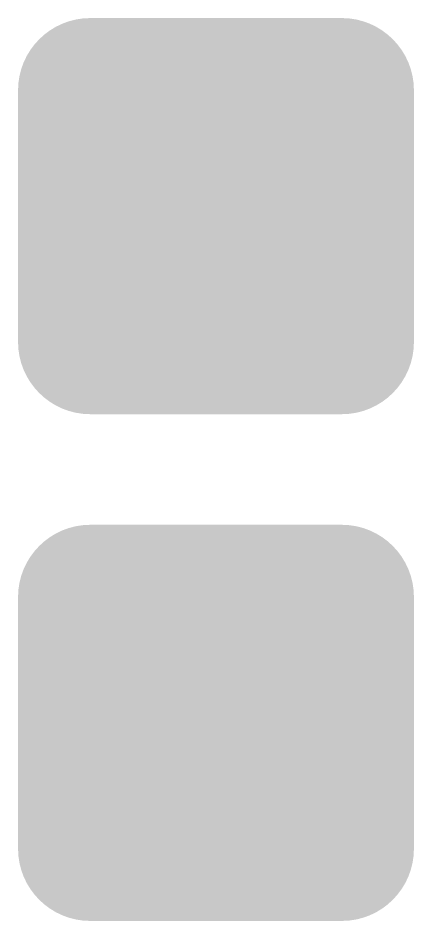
# Model space of a CAD drawing. Header units: millimetres. Extents: x 5277 to 6029, y 2052 to 2709.
# Drawn here: x 5955.73 to 5964.33, y 2425.63 to 2445.23 of the extents above; entities that cross this region are included whole.
import ezdxf

# ---------------------------------------------------------------- set-up
doc = ezdxf.new("R2010")
doc.units = ezdxf.units.MM
doc.layers.add('WaterTransportObj', color=7, linetype='CONTINUOUS', true_color=0x000000)

# ---------------------------------------------------------------- blocks, each defined once
blk = doc.blocks.new('602031308_сущ_фз')
at = {"layer": 'WaterTransportObj', "linetype": 'Continuous'}
h = blk.add_hatch(color=256, dxfattribs=at)
edge = h.paths.add_edge_path()
edge.add_spline(control_points=[(-0.266, -0.339), (-0.266, 0.523), (0.438, 1.227), (1.3, 1.227)], knot_values=[-1, -1, -1, -1, 0, 0, 0, 0], degree=3, periodic=0)
edge.add_line((1.3, 1.227), (6.769, 1.227))
edge.add_spline(control_points=[(6.769, 1.227), (7.632, 1.227), (8.333, 0.523), (8.333, -0.339)], knot_values=[-1, -1, -1, -1, 0, 0, 0, 0], degree=3, periodic=0)
edge.add_line((8.333, -0.339), (8.333, -5.806))
edge.add_spline(control_points=[(8.333, -5.806), (8.333, -6.669), (7.632, -7.372), (6.769, -7.372)], knot_values=[-1, -1, -1, -1, 0, 0, 0, 0], degree=3, periodic=0)
edge.add_line((6.769, -7.372), (1.3, -7.372))
edge.add_spline(control_points=[(1.3, -7.372), (0.438, -7.372), (-0.266, -6.669), (-0.266, -5.806)], knot_values=[-1, -1, -1, -1, 0, 0, 0, 0], degree=3, periodic=0)
edge.add_line((-0.266, -5.806), (-0.266, -0.339))
edge = h.paths.add_edge_path(flags=16)
edge.add_spline(control_points=[(0.047, -5.806), (0.047, -6.5), (0.606, -7.059), (1.3, -7.059)], knot_values=[-1, -1, -1, -1, 0, 0, 0, 0], degree=3, periodic=0)
edge.add_line((1.3, -7.059), (6.769, -7.059))
edge.add_spline(control_points=[(6.769, -7.059), (7.463, -7.059), (8.022, -6.5), (8.022, -5.806)], knot_values=[-1, -1, -1, -1, 0, 0, 0, 0], degree=3, periodic=0)
edge.add_line((8.022, -5.806), (8.022, -0.339))
edge.add_spline(control_points=[(8.022, -0.339), (8.022, 0.355), (7.463, 0.914), (6.769, 0.914)], knot_values=[-1, -1, -1, -1, 0, 0, 0, 0], degree=3, periodic=0)
edge.add_line((6.769, 0.914), (1.3, 0.914))
edge.add_spline(control_points=[(1.3, 0.914), (0.606, 0.914), (0.047, 0.355), (0.047, -0.339)], knot_values=[-1, -1, -1, -1, 0, 0, 0, 0], degree=3, periodic=0)
edge.add_line((0.047, -0.339), (0.047, -5.806))
at = {"layer": 'WaterTransportObj', "linetype": 'Continuous', "true_color": 0xffffff}
h = blk.add_hatch(color=7, dxfattribs=at)
edge = h.paths.add_edge_path()
edge.add_spline(control_points=[(0.047, -5.806), (0.047, -6.5), (0.606, -7.059), (1.3, -7.059)], knot_values=[-1, -1, -1, -1, 0, 0, 0, 0], degree=3, periodic=0)
edge.add_line((1.3, -7.059), (6.769, -7.059))
edge.add_spline(control_points=[(6.769, -7.059), (7.463, -7.059), (8.022, -6.5), (8.022, -5.806)], knot_values=[-1, -1, -1, -1, 0, 0, 0, 0], degree=3, periodic=0)
edge.add_line((8.022, -5.806), (8.022, -0.339))
edge.add_spline(control_points=[(8.022, -0.339), (8.022, 0.355), (7.463, 0.914), (6.769, 0.914)], knot_values=[-1, -1, -1, -1, 0, 0, 0, 0], degree=3, periodic=0)
edge.add_line((6.769, 0.914), (1.3, 0.914))
edge.add_spline(control_points=[(1.3, 0.914), (0.606, 0.914), (0.047, 0.355), (0.047, -0.339)], knot_values=[-1, -1, -1, -1, 0, 0, 0, 0], degree=3, periodic=0)
edge.add_line((0.047, -0.339), (0.047, -5.806))
at = {"layer": 'WaterTransportObj', "linetype": 'Continuous'}
h = blk.add_hatch(color=256, dxfattribs=at)
edge = h.paths.add_edge_path()
edge.add_line((0.252, -0.679), (0.252, -5.464))
edge.add_spline(control_points=[(0.252, -5.464), (0.252, -6.23), (0.877, -6.854), (1.642, -6.854)], knot_values=[0, 0, 0, 0, 1, 1, 1, 1], degree=3, periodic=0)
edge.add_line((1.642, -6.854), (6.427, -6.854))
edge.add_spline(control_points=[(6.427, -6.854), (7.193, -6.854), (7.815, -6.23), (7.815, -5.464)], knot_values=[0, 0, 0, 0, 1, 1, 1, 1], degree=3, periodic=0)
edge.add_line((7.815, -5.464), (7.815, -0.679))
edge.add_spline(control_points=[(7.815, -0.679), (7.815, 0.086), (7.193, 0.709), (6.427, 0.709)], knot_values=[0, 0, 0, 0, 1, 1, 1, 1], degree=3, periodic=0)
edge.add_line((6.427, 0.709), (1.642, 0.709))
edge.add_spline(control_points=[(1.642, 0.709), (0.877, 0.709), (0.252, 0.086), (0.252, -0.679)], knot_values=[0, 0, 0, 0, 1, 1, 1, 1], degree=3, periodic=0)
edge = h.paths.add_edge_path(flags=16)
edge.add_line((0.565, -0.679), (0.565, -5.464))
edge.add_spline(control_points=[(0.565, -5.464), (0.565, -6.06), (1.046, -6.541), (1.642, -6.541)], knot_values=[-1, -1, -1, -1, 0, 0, 0, 0], degree=3, periodic=0)
edge.add_line((1.642, -6.541), (6.427, -6.541))
edge.add_spline(control_points=[(6.427, -6.541), (7.024, -6.541), (7.502, -6.06), (7.502, -5.464)], knot_values=[-1, -1, -1, -1, 0, 0, 0, 0], degree=3, periodic=0)
edge.add_line((7.502, -5.464), (7.502, -0.679))
edge.add_spline(control_points=[(7.502, -0.679), (7.502, -0.083), (7.024, 0.396), (6.427, 0.396)], knot_values=[-1, -1, -1, -1, 0, 0, 0, 0], degree=3, periodic=0)
edge.add_line((6.427, 0.396), (1.642, 0.396))
edge.add_spline(control_points=[(1.642, 0.396), (1.046, 0.396), (0.565, -0.083), (0.565, -0.679)], knot_values=[-1, -1, -1, -1, 0, 0, 0, 0], degree=3, periodic=0)
h = blk.add_hatch(color=256, dxfattribs=at)
edge = h.paths.add_edge_path()
edge.add_line((0.77, -1.021), (0.77, -5.124))
edge.add_spline(control_points=[(0.77, -5.124), (0.77, -5.792), (1.314, -6.336), (1.982, -6.336)], knot_values=[0, 0, 0, 0, 1, 1, 1, 1], degree=3, periodic=0)
edge.add_line((1.982, -6.336), (6.085, -6.336))
edge.add_spline(control_points=[(6.085, -6.336), (6.753, -6.336), (7.297, -5.792), (7.297, -5.124)], knot_values=[0, 0, 0, 0, 1, 1, 1, 1], degree=3, periodic=0)
edge.add_line((7.297, -5.124), (7.297, -1.021))
edge.add_spline(control_points=[(7.297, -1.021), (7.297, -0.353), (6.753, 0.191), (6.085, 0.191)], knot_values=[0, 0, 0, 0, 1, 1, 1, 1], degree=3, periodic=0)
edge.add_line((6.085, 0.191), (1.982, 0.191))
edge.add_spline(control_points=[(1.982, 0.191), (1.314, 0.191), (0.77, -0.353), (0.77, -1.021)], knot_values=[0, 0, 0, 0, 1, 1, 1, 1], degree=3, periodic=0)
edge = h.paths.add_edge_path(flags=16)
edge.add_line((1.081, -1.021), (1.081, -5.124))
edge.add_spline(control_points=[(1.081, -5.124), (1.081, -5.624), (1.482, -6.025), (1.982, -6.025)], knot_values=[-1, -1, -1, -1, 0, 0, 0, 0], degree=3, periodic=0)
edge.add_line((1.982, -6.025), (6.085, -6.025))
edge.add_spline(control_points=[(6.085, -6.025), (6.585, -6.025), (6.986, -5.624), (6.986, -5.124)], knot_values=[-1, -1, -1, -1, 0, 0, 0, 0], degree=3, periodic=0)
edge.add_line((6.986, -5.124), (6.986, -1.021))
edge.add_spline(control_points=[(6.986, -1.021), (6.986, -0.521), (6.585, -0.12), (6.085, -0.12)], knot_values=[-1, -1, -1, -1, 0, 0, 0, 0], degree=3, periodic=0)
edge.add_line((6.085, -0.12), (1.982, -0.12))
edge.add_spline(control_points=[(1.982, -0.12), (1.482, -0.12), (1.081, -0.521), (1.081, -1.021)], knot_values=[-1, -1, -1, -1, 0, 0, 0, 0], degree=3, periodic=0)
h = blk.add_hatch(color=256, dxfattribs=at)
h.paths.add_polyline_path([(3.877, -1.464), (4.35, -1.464), (5.262, -4.274), (5.262, -4.747), (3.877, -4.747)])
h.paths.add_polyline_path([(1.502, -3.427), (1.518, -3.427), (1.573, -3.43), (1.683, -3.488), (1.738, -3.543), (1.78, -3.573), (1.821, -3.603), (1.834, -3.595), (1.873, -3.565), (1.898, -3.543), (1.953, -3.488), (2.063, -3.43), (2.118, -3.427), (2.14, -3.427), (2.153, -3.427), (2.189, -3.433), (2.211, -3.438), (2.214, -3.438), (2.222, -3.441), (2.228, -3.444), (2.233, -3.446), (2.241, -3.449), (2.244, -3.449), (2.25, -3.452), (2.255, -3.455), (2.258, -3.457), (2.263, -3.46), (2.266, -3.46), (2.283, -3.468), (2.31, -3.488), (2.321, -3.499), (2.324, -3.501), (2.335, -3.51), (2.343, -3.515), (2.349, -3.521), (2.358, -3.529), (2.362, -3.532), (2.366, -3.534), (2.373, -3.54), (2.376, -3.543), (2.415, -3.573), (2.453, -3.603), (2.47, -3.595), (2.511, -3.565), (2.535, -3.543), (2.541, -3.54), (2.557, -3.526), (2.568, -3.515), (2.571, -3.512), (2.581, -3.506), (2.588, -3.501), (2.595, -3.497), (2.604, -3.49), (2.607, -3.488), (2.61, -3.485), (2.617, -3.479), (2.621, -3.477), (2.625, -3.474), (2.632, -3.468), (2.634, -3.466), (2.645, -3.46), (2.665, -3.452), (2.673, -3.449), (2.7, -3.438), (2.75, -3.427), (2.772, -3.427), (2.791, -3.427), (2.832, -3.433), (2.854, -3.438), (2.874, -3.444), (2.907, -3.457), (2.92, -3.466), (2.934, -3.474), (2.978, -3.512), (3.008, -3.543), (3.05, -3.573), (3.091, -3.603), (3.107, -3.595), (3.148, -3.565), (3.173, -3.543), (3.239, -3.485), (3.357, -3.427), (3.41, -3.427), (3.429, -3.427), (3.481, -3.438), (3.514, -3.449), (3.517, -3.449), (3.524, -3.452), (3.528, -3.455), (3.532, -3.457), (3.539, -3.46), (3.542, -3.46), (3.544, -3.463), (3.597, -3.504), (3.646, -3.543), (3.687, -3.573), (3.729, -3.603), (3.729, -3.84), (3.679, -3.84), (3.561, -3.779), (3.492, -3.719), (3.451, -3.688), (3.41, -3.658), (3.393, -3.666), (3.352, -3.697), (3.327, -3.719), (3.286, -3.754), (3.225, -3.798), (3.206, -3.807), (3.173, -3.823), (3.151, -3.829), (3.116, -3.834), (3.102, -3.834), (3.099, -3.834), (3.096, -3.835), (3.096, -3.837), (3.096, -3.838), (3.094, -3.84), (3.091, -3.84), (3.058, -3.84), (2.986, -3.818), (2.948, -3.796), (2.929, -3.785), (2.882, -3.746), (2.854, -3.719), (2.813, -3.688), (2.772, -3.658), (2.758, -3.666), (2.72, -3.697), (2.695, -3.719), (2.626, -3.779), (2.505, -3.84), (2.453, -3.84), (2.406, -3.84), (2.31, -3.796), (2.261, -3.752), (2.25, -3.746), (2.236, -3.738), (2.233, -3.735), (2.217, -3.719), (2.197, -3.702), (2.167, -3.68), (2.156, -3.675), (2.145, -3.669), (2.134, -3.664), (2.126, -3.664), (2.087, -3.691), (2.057, -3.719), (2.008, -3.763), (1.931, -3.815), (1.903, -3.823), (1.898, -3.823), (1.865, -3.831), (1.826, -3.84), (1.821, -3.84), (1.813, -3.84), (1.771, -3.831), (1.738, -3.823), (1.733, -3.823), (1.711, -3.818), (1.637, -3.765), (1.584, -3.719), (1.557, -3.691), (1.518, -3.664), (1.507, -3.664), (1.505, -3.666), (1.496, -3.672), (1.491, -3.675), (1.485, -3.677), (1.474, -3.683), (1.469, -3.686), (1.466, -3.688), (1.447, -3.702), (1.43, -3.713), (1.417, -3.724), (1.403, -3.735), (1.345, -3.787), (1.235, -3.84), (1.183, -3.84), (1.183, -3.603), (1.199, -3.595), (1.241, -3.565), (1.265, -3.543), (1.287, -3.518), (1.348, -3.474), (1.386, -3.455), (1.389, -3.455), (1.392, -3.453), (1.392, -3.452), (1.392, -3.451), (1.395, -3.449), (1.397, -3.449), (1.4, -3.449), (1.408, -3.446), (1.414, -3.444), (1.419, -3.441), (1.428, -3.438), (1.43, -3.438), (1.452, -3.433), (1.488, -3.427)])
h.paths.add_polyline_path([(1.502, -4.224), (1.507, -4.227), (1.513, -4.23), (1.524, -4.23), (1.576, -4.233), (1.683, -4.29), (1.738, -4.345), (1.78, -4.373), (1.821, -4.4), (1.834, -4.395), (1.873, -4.367), (1.898, -4.345), (1.953, -4.29), (2.06, -4.233), (2.112, -4.23), (2.118, -4.229), (2.123, -4.227), (2.129, -4.226), (2.137, -4.224), (2.14, -4.224), (2.153, -4.224), (2.189, -4.23), (2.211, -4.235), (2.244, -4.252), (2.247, -4.252), (2.252, -4.252), (2.255, -4.252), (2.258, -4.252), (2.263, -4.255), (2.266, -4.257), (2.277, -4.263), (2.305, -4.285), (2.321, -4.301), (2.324, -4.304), (2.329, -4.307), (2.332, -4.307), (2.335, -4.307), (2.34, -4.31), (2.343, -4.312), (2.349, -4.318), (2.358, -4.328), (2.362, -4.332), (2.366, -4.336), (2.373, -4.343), (2.376, -4.345), (2.415, -4.373), (2.453, -4.4), (2.47, -4.395), (2.511, -4.367), (2.535, -4.345), (2.541, -4.343), (2.557, -4.329), (2.568, -4.318), (2.568, -4.312), (2.571, -4.31), (2.581, -4.303), (2.588, -4.299), (2.595, -4.295), (2.604, -4.288), (2.607, -4.285), (2.61, -4.285), (2.617, -4.279), (2.621, -4.274), (2.625, -4.268), (2.632, -4.263), (2.634, -4.263), (2.645, -4.257), (2.665, -4.249), (2.673, -4.246), (2.7, -4.235), (2.75, -4.224), (2.772, -4.224), (2.808, -4.224), (2.882, -4.246), (2.92, -4.268), (2.934, -4.277), (2.978, -4.315), (3.008, -4.345), (3.05, -4.373), (3.091, -4.4), (3.107, -4.395), (3.148, -4.367), (3.173, -4.345), (3.223, -4.304), (3.283, -4.257), (3.294, -4.252), (3.327, -4.235), (3.335, -4.233), (3.366, -4.23), (3.388, -4.23), (3.393, -4.23), (3.399, -4.23), (3.401, -4.227), (3.407, -4.224), (3.41, -4.224), (3.421, -4.224), (3.473, -4.238), (3.514, -4.252), (3.517, -4.252), (3.524, -4.255), (3.528, -4.257), (3.532, -4.26), (3.539, -4.263), (3.542, -4.263), (3.544, -4.266), (3.597, -4.307), (3.646, -4.345), (3.687, -4.373), (3.729, -4.4), (3.729, -4.637), (3.676, -4.637), (3.558, -4.579), (3.492, -4.521), (3.451, -4.491), (3.41, -4.461), (3.393, -4.469), (3.352, -4.499), (3.327, -4.521), (3.261, -4.579), (3.143, -4.637), (3.091, -4.637), (3.074, -4.637), (3.036, -4.631), (3.014, -4.626), (3, -4.623), (2.967, -4.607), (2.948, -4.593), (2.923, -4.579), (2.876, -4.543), (2.854, -4.521), (2.813, -4.491), (2.772, -4.461), (2.758, -4.469), (2.72, -4.499), (2.695, -4.521), (2.629, -4.579), (2.508, -4.637), (2.453, -4.637), (2.404, -4.637), (2.307, -4.596), (2.261, -4.554), (2.25, -4.546), (2.236, -4.535), (2.233, -4.532), (2.23, -4.53), (2.228, -4.527), (2.222, -4.527), (2.217, -4.524), (2.217, -4.521), (2.197, -4.505), (2.167, -4.483), (2.156, -4.477), (2.145, -4.469), (2.134, -4.461), (2.129, -4.461), (2.09, -4.491), (2.057, -4.521), (2.008, -4.565), (1.928, -4.618), (1.898, -4.626), (1.876, -4.631), (1.837, -4.637), (1.821, -4.637), (1.802, -4.637), (1.76, -4.631), (1.738, -4.626), (1.733, -4.626), (1.711, -4.62), (1.637, -4.568), (1.584, -4.521), (1.557, -4.494), (1.518, -4.466), (1.507, -4.466), (1.5, -4.469), (1.494, -4.472), (1.487, -4.475), (1.474, -4.48), (1.469, -4.483), (1.466, -4.483), (1.447, -4.497), (1.43, -4.51), (1.417, -4.521), (1.403, -4.532), (1.345, -4.585), (1.235, -4.637), (1.183, -4.637), (1.183, -4.4), (1.199, -4.395), (1.241, -4.367), (1.265, -4.345), (1.296, -4.315), (1.356, -4.268), (1.386, -4.252), (1.389, -4.252), (1.392, -4.251), (1.392, -4.249), (1.392, -4.248), (1.395, -4.246), (1.397, -4.246), (1.4, -4.244), (1.408, -4.241), (1.414, -4.241), (1.419, -4.241), (1.428, -4.238), (1.43, -4.235), (1.452, -4.23), (1.488, -4.224)])
h.paths.add_polyline_path([(1.502, -2.625), (1.507, -2.625), (1.513, -2.625), (1.524, -2.63), (1.576, -2.633), (1.683, -2.691), (1.738, -2.745), (1.78, -2.773), (1.821, -2.8), (1.834, -2.795), (1.873, -2.767), (1.898, -2.745), (1.953, -2.691), (2.063, -2.633), (2.118, -2.63), (2.123, -2.627), (2.129, -2.625), (2.14, -2.625), (2.153, -2.625), (2.189, -2.63), (2.211, -2.636), (2.244, -2.652), (2.247, -2.655), (2.252, -2.658), (2.255, -2.658), (2.258, -2.658), (2.263, -2.658), (2.266, -2.658), (2.277, -2.663), (2.305, -2.685), (2.321, -2.702), (2.324, -2.702), (2.329, -2.704), (2.332, -2.707), (2.335, -2.71), (2.34, -2.713), (2.343, -2.713), (2.349, -2.718), (2.358, -2.728), (2.362, -2.732), (2.366, -2.736), (2.373, -2.743), (2.376, -2.745), (2.415, -2.773), (2.453, -2.8), (2.47, -2.795), (2.511, -2.767), (2.535, -2.745), (2.541, -2.743), (2.557, -2.729), (2.568, -2.718), (2.568, -2.713), (2.571, -2.71), (2.581, -2.704), (2.588, -2.702), (2.595, -2.699), (2.604, -2.693), (2.607, -2.691), (2.61, -2.691), (2.617, -2.685), (2.621, -2.68), (2.625, -2.674), (2.632, -2.666), (2.634, -2.663), (2.645, -2.658), (2.665, -2.649), (2.673, -2.647), (2.7, -2.636), (2.75, -2.625), (2.772, -2.625), (2.791, -2.625), (2.832, -2.63), (2.854, -2.636), (2.874, -2.641), (2.951, -2.696), (3.008, -2.745), (3.05, -2.773), (3.091, -2.8), (3.107, -2.795), (3.148, -2.767), (3.173, -2.745), (3.184, -2.737), (3.223, -2.707), (3.25, -2.685), (3.267, -2.669), (3.3, -2.652), (3.327, -2.638), (3.382, -2.625), (3.41, -2.625), (3.421, -2.625), (3.473, -2.638), (3.514, -2.652), (3.517, -2.655), (3.524, -2.658), (3.528, -2.658), (3.532, -2.658), (3.539, -2.66), (3.542, -2.663), (3.544, -2.666), (3.597, -2.707), (3.646, -2.745), (3.687, -2.773), (3.729, -2.8), (3.729, -3.037), (3.676, -3.037), (3.558, -2.979), (3.492, -2.921), (3.451, -2.891), (3.41, -2.861), (3.393, -2.869), (3.352, -2.899), (3.327, -2.921), (3.322, -2.927), (3.304, -2.942), (3.291, -2.952), (3.279, -2.961), (3.261, -2.976), (3.256, -2.982), (3.253, -2.985), (3.247, -2.987), (3.245, -2.987), (3.239, -2.987), (3.234, -2.99), (3.234, -2.993), (3.201, -3.009), (3.173, -3.023), (3.118, -3.037), (3.091, -3.037), (3.074, -3.037), (3.036, -3.031), (3.014, -3.026), (2.984, -3.018), (2.904, -2.965), (2.854, -2.921), (2.813, -2.891), (2.772, -2.861), (2.758, -2.869), (2.72, -2.899), (2.695, -2.921), (2.629, -2.979), (2.508, -3.037), (2.453, -3.037), (2.404, -3.037), (2.307, -2.996), (2.261, -2.954), (2.25, -2.946), (2.236, -2.935), (2.233, -2.932), (2.23, -2.932), (2.228, -2.93), (2.228, -2.927), (2.217, -2.921), (2.197, -2.905), (2.167, -2.883), (2.156, -2.877), (2.145, -2.869), (2.134, -2.861), (2.129, -2.861), (2.09, -2.891), (2.057, -2.921), (2.008, -2.965), (1.928, -3.018), (1.898, -3.026), (1.876, -3.031), (1.837, -3.037), (1.821, -3.037), (1.802, -3.037), (1.76, -3.031), (1.738, -3.026), (1.714, -3.018), (1.637, -2.965), (1.584, -2.921), (1.557, -2.894), (1.518, -2.866), (1.507, -2.866), (1.5, -2.869), (1.494, -2.872), (1.487, -2.875), (1.474, -2.88), (1.469, -2.883), (1.466, -2.883), (1.447, -2.897), (1.43, -2.91), (1.417, -2.921), (1.403, -2.932), (1.345, -2.985), (1.235, -3.037), (1.183, -3.037), (1.183, -2.8), (1.199, -2.795), (1.241, -2.767), (1.265, -2.745), (1.287, -2.723), (1.348, -2.68), (1.386, -2.658), (1.389, -2.658), (1.392, -2.655), (1.392, -2.652), (1.392, -2.649), (1.395, -2.647), (1.397, -2.647), (1.4, -2.647), (1.408, -2.644), (1.414, -2.641), (1.419, -2.638), (1.428, -2.636), (1.43, -2.636), (1.452, -2.63), (1.488, -2.625)])
h.paths.add_polyline_path([(1.502, -1.827), (1.513, -1.827), (1.524, -1.827), (1.576, -1.83), (1.683, -1.888), (1.738, -1.943), (1.78, -1.973), (1.821, -2.003), (1.834, -1.995), (1.873, -1.965), (1.898, -1.943), (1.953, -1.888), (2.063, -1.83), (2.118, -1.827), (2.129, -1.827), (2.14, -1.827), (2.153, -1.827), (2.189, -1.833), (2.211, -1.838), (2.214, -1.841), (2.222, -1.844), (2.228, -1.844), (2.233, -1.844), (2.241, -1.847), (2.244, -1.849), (2.244, -1.852), (2.25, -1.855), (2.255, -1.855), (2.258, -1.855), (2.263, -1.858), (2.266, -1.86), (2.283, -1.869), (2.31, -1.888), (2.321, -1.899), (2.324, -1.902), (2.335, -1.91), (2.343, -1.915), (2.349, -1.921), (2.358, -1.93), (2.362, -1.935), (2.366, -1.939), (2.373, -1.946), (2.376, -1.948), (2.415, -1.976), (2.453, -2.003), (2.47, -1.995), (2.511, -1.965), (2.535, -1.943), (2.541, -1.94), (2.557, -1.926), (2.568, -1.915), (2.571, -1.913), (2.581, -1.906), (2.588, -1.902), (2.595, -1.897), (2.604, -1.891), (2.607, -1.888), (2.61, -1.888), (2.617, -1.882), (2.621, -1.877), (2.625, -1.871), (2.632, -1.866), (2.634, -1.866), (2.645, -1.86), (2.665, -1.852), (2.673, -1.849), (2.7, -1.838), (2.75, -1.827), (2.772, -1.827), (2.808, -1.827), (2.882, -1.849), (2.92, -1.871), (2.94, -1.882), (2.984, -1.918), (3.008, -1.943), (3.05, -1.973), (3.091, -2.003), (3.107, -1.995), (3.148, -1.965), (3.173, -1.943), (3.214, -1.91), (3.275, -1.866), (3.294, -1.855), (3.327, -1.838), (3.344, -1.833), (3.374, -1.827), (3.388, -1.827), (3.41, -1.827), (3.429, -1.827), (3.481, -1.838), (3.514, -1.849), (3.517, -1.852), (3.524, -1.858), (3.528, -1.86), (3.532, -1.863), (3.539, -1.866), (3.542, -1.866), (3.561, -1.877), (3.613, -1.915), (3.646, -1.943), (3.687, -1.973), (3.729, -2.003), (3.729, -2.24), (3.679, -2.24), (3.561, -2.179), (3.492, -2.119), (3.451, -2.091), (3.41, -2.064), (3.393, -2.069), (3.352, -2.097), (3.327, -2.119), (3.258, -2.179), (3.14, -2.24), (3.091, -2.24), (3.085, -2.24), (3.047, -2.231), (3.014, -2.223), (2.995, -2.218), (2.962, -2.204), (2.948, -2.196), (2.929, -2.185), (2.882, -2.146), (2.854, -2.119), (2.813, -2.091), (2.772, -2.064), (2.758, -2.069), (2.72, -2.097), (2.695, -2.119), (2.626, -2.179), (2.505, -2.24), (2.453, -2.24), (2.406, -2.24), (2.31, -2.196), (2.261, -2.152), (2.25, -2.146), (2.236, -2.138), (2.233, -2.135), (2.217, -2.119), (2.197, -2.102), (2.167, -2.08), (2.156, -2.075), (2.145, -2.069), (2.134, -2.064), (2.126, -2.064), (2.087, -2.091), (2.057, -2.119), (2.008, -2.163), (1.928, -2.215), (1.898, -2.223), (1.865, -2.231), (1.826, -2.24), (1.821, -2.24), (1.813, -2.24), (1.771, -2.231), (1.738, -2.223), (1.733, -2.223), (1.711, -2.218), (1.637, -2.165), (1.584, -2.119), (1.557, -2.091), (1.518, -2.064), (1.507, -2.064), (1.505, -2.064), (1.496, -2.069), (1.491, -2.075), (1.485, -2.077), (1.474, -2.083), (1.469, -2.086), (1.466, -2.086), (1.447, -2.099), (1.43, -2.113), (1.417, -2.124), (1.403, -2.135), (1.345, -2.187), (1.235, -2.24), (1.183, -2.24), (1.183, -2.003), (1.199, -1.995), (1.241, -1.965), (1.265, -1.943), (1.287, -1.921), (1.348, -1.877), (1.386, -1.855), (1.389, -1.855), (1.392, -1.853), (1.392, -1.852), (1.392, -1.851), (1.395, -1.849), (1.397, -1.849), (1.4, -1.847), (1.408, -1.844), (1.414, -1.844), (1.419, -1.844), (1.428, -1.841), (1.43, -1.838), (1.452, -1.833), (1.488, -1.827)])
h.paths.add_polyline_path([(5.829, -4.433), (5.831, -4.433), (5.84, -4.436), (5.845, -4.439), (5.889, -4.442), (5.996, -4.486), (6.06, -4.527), (6.095, -4.554), (6.145, -4.582), (6.159, -4.582), (6.172, -4.582), (6.222, -4.554), (6.258, -4.527), (6.321, -4.486), (6.428, -4.442), (6.472, -4.439), (6.475, -4.439), (6.477, -4.439), (6.483, -4.433), (6.488, -4.433), (6.499, -4.433), (6.552, -4.447), (6.593, -4.461), (6.598, -4.461), (6.609, -4.466), (6.637, -4.483), (6.653, -4.494), (6.656, -4.494), (6.664, -4.497), (6.67, -4.499), (6.681, -4.505), (6.686, -4.508), (6.696, -4.514), (6.7, -4.519), (6.704, -4.523), (6.711, -4.53), (6.714, -4.532), (6.752, -4.557), (6.802, -4.582), (6.813, -4.582), (6.813, -4.802), (6.769, -4.802), (6.675, -4.769), (6.626, -4.736), (6.618, -4.727), (6.604, -4.716), (6.598, -4.714), (6.596, -4.714), (6.593, -4.714), (6.587, -4.708), (6.563, -4.689), (6.519, -4.664), (6.499, -4.659), (6.491, -4.656), (6.483, -4.653), (6.469, -4.653), (6.42, -4.681), (6.384, -4.708), (6.337, -4.741), (6.26, -4.782), (6.23, -4.791), (6.208, -4.796), (6.172, -4.802), (6.159, -4.802), (6.145, -4.802), (6.109, -4.796), (6.087, -4.791), (6.054, -4.782), (5.974, -4.741), (5.928, -4.708), (5.892, -4.681), (5.842, -4.653), (5.829, -4.653), (5.823, -4.659), (5.815, -4.659), (5.771, -4.681), (5.735, -4.703), (5.724, -4.711), (5.713, -4.719), (5.661, -4.76), (5.557, -4.802), (5.504, -4.802), (5.504, -4.582), (5.518, -4.582), (5.568, -4.554), (5.603, -4.527), (5.639, -4.505), (5.702, -4.469), (5.73, -4.455), (5.757, -4.444), (5.807, -4.433)])
blk = doc.blocks.new('602031308_план_фз')
at = {"layer": 'WaterTransportObj', "linetype": 'Continuous'}
h = blk.add_hatch(color=256, dxfattribs=at)
edge = h.paths.add_edge_path()
edge.add_spline(control_points=[(-0.266, -0.339), (-0.266, 0.523), (0.438, 1.227), (1.3, 1.227)], knot_values=[-1, -1, -1, -1, 0, 0, 0, 0], degree=3, periodic=0)
edge.add_line((1.3, 1.227), (6.769, 1.227))
edge.add_spline(control_points=[(6.769, 1.227), (7.632, 1.227), (8.333, 0.523), (8.333, -0.339)], knot_values=[-1, -1, -1, -1, 0, 0, 0, 0], degree=3, periodic=0)
edge.add_line((8.333, -0.339), (8.333, -5.806))
edge.add_spline(control_points=[(8.333, -5.806), (8.333, -6.669), (7.632, -7.372), (6.769, -7.372)], knot_values=[-1, -1, -1, -1, 0, 0, 0, 0], degree=3, periodic=0)
edge.add_line((6.769, -7.372), (1.3, -7.372))
edge.add_spline(control_points=[(1.3, -7.372), (0.438, -7.372), (-0.266, -6.669), (-0.266, -5.806)], knot_values=[-1, -1, -1, -1, 0, 0, 0, 0], degree=3, periodic=0)
edge.add_line((-0.266, -5.806), (-0.266, -0.339))
edge = h.paths.add_edge_path(flags=16)
edge.add_spline(control_points=[(0.047, -5.806), (0.047, -6.5), (0.606, -7.059), (1.3, -7.059)], knot_values=[-1, -1, -1, -1, 0, 0, 0, 0], degree=3, periodic=0)
edge.add_line((1.3, -7.059), (6.769, -7.059))
edge.add_spline(control_points=[(6.769, -7.059), (7.463, -7.059), (8.022, -6.5), (8.022, -5.806)], knot_values=[-1, -1, -1, -1, 0, 0, 0, 0], degree=3, periodic=0)
edge.add_line((8.022, -5.806), (8.022, -0.339))
edge.add_spline(control_points=[(8.022, -0.339), (8.022, 0.355), (7.463, 0.914), (6.769, 0.914)], knot_values=[-1, -1, -1, -1, 0, 0, 0, 0], degree=3, periodic=0)
edge.add_line((6.769, 0.914), (1.3, 0.914))
edge.add_spline(control_points=[(1.3, 0.914), (0.606, 0.914), (0.047, 0.355), (0.047, -0.339)], knot_values=[-1, -1, -1, -1, 0, 0, 0, 0], degree=3, periodic=0)
edge.add_line((0.047, -0.339), (0.047, -5.806))
at = {"layer": 'WaterTransportObj', "linetype": 'Continuous', "true_color": 0xff0000}
h = blk.add_hatch(color=1, dxfattribs=at)
edge = h.paths.add_edge_path()
edge.add_spline(control_points=[(0.047, -5.806), (0.047, -6.5), (0.606, -7.059), (1.3, -7.059)], knot_values=[-1, -1, -1, -1, 0, 0, 0, 0], degree=3, periodic=0)
edge.add_line((1.3, -7.059), (6.769, -7.059))
edge.add_spline(control_points=[(6.769, -7.059), (7.463, -7.059), (8.022, -6.5), (8.022, -5.806)], knot_values=[-1, -1, -1, -1, 0, 0, 0, 0], degree=3, periodic=0)
edge.add_line((8.022, -5.806), (8.022, -0.339))
edge.add_spline(control_points=[(8.022, -0.339), (8.022, 0.355), (7.463, 0.914), (6.769, 0.914)], knot_values=[-1, -1, -1, -1, 0, 0, 0, 0], degree=3, periodic=0)
edge.add_line((6.769, 0.914), (1.3, 0.914))
edge.add_spline(control_points=[(1.3, 0.914), (0.606, 0.914), (0.047, 0.355), (0.047, -0.339)], knot_values=[-1, -1, -1, -1, 0, 0, 0, 0], degree=3, periodic=0)
edge.add_line((0.047, -0.339), (0.047, -5.806))
at = {"layer": 'WaterTransportObj', "linetype": 'Continuous'}
h = blk.add_hatch(color=256, dxfattribs=at)
edge = h.paths.add_edge_path()
edge.add_line((0.252, -0.679), (0.252, -5.464))
edge.add_spline(control_points=[(0.252, -5.464), (0.252, -6.23), (0.877, -6.854), (1.642, -6.854)], knot_values=[0, 0, 0, 0, 1, 1, 1, 1], degree=3, periodic=0)
edge.add_line((1.642, -6.854), (6.427, -6.854))
edge.add_spline(control_points=[(6.427, -6.854), (7.193, -6.854), (7.815, -6.23), (7.815, -5.464)], knot_values=[0, 0, 0, 0, 1, 1, 1, 1], degree=3, periodic=0)
edge.add_line((7.815, -5.464), (7.815, -0.679))
edge.add_spline(control_points=[(7.815, -0.679), (7.815, 0.086), (7.193, 0.709), (6.427, 0.709)], knot_values=[0, 0, 0, 0, 1, 1, 1, 1], degree=3, periodic=0)
edge.add_line((6.427, 0.709), (1.642, 0.709))
edge.add_spline(control_points=[(1.642, 0.709), (0.877, 0.709), (0.252, 0.086), (0.252, -0.679)], knot_values=[0, 0, 0, 0, 1, 1, 1, 1], degree=3, periodic=0)
edge = h.paths.add_edge_path(flags=16)
edge.add_line((0.565, -0.679), (0.565, -5.464))
edge.add_spline(control_points=[(0.565, -5.464), (0.565, -6.06), (1.046, -6.541), (1.642, -6.541)], knot_values=[-1, -1, -1, -1, 0, 0, 0, 0], degree=3, periodic=0)
edge.add_line((1.642, -6.541), (6.427, -6.541))
edge.add_spline(control_points=[(6.427, -6.541), (7.024, -6.541), (7.502, -6.06), (7.502, -5.464)], knot_values=[-1, -1, -1, -1, 0, 0, 0, 0], degree=3, periodic=0)
edge.add_line((7.502, -5.464), (7.502, -0.679))
edge.add_spline(control_points=[(7.502, -0.679), (7.502, -0.083), (7.024, 0.396), (6.427, 0.396)], knot_values=[-1, -1, -1, -1, 0, 0, 0, 0], degree=3, periodic=0)
edge.add_line((6.427, 0.396), (1.642, 0.396))
edge.add_spline(control_points=[(1.642, 0.396), (1.046, 0.396), (0.565, -0.083), (0.565, -0.679)], knot_values=[-1, -1, -1, -1, 0, 0, 0, 0], degree=3, periodic=0)
h = blk.add_hatch(color=256, dxfattribs=at)
edge = h.paths.add_edge_path()
edge.add_line((0.77, -1.021), (0.77, -5.124))
edge.add_spline(control_points=[(0.77, -5.124), (0.77, -5.792), (1.314, -6.336), (1.982, -6.336)], knot_values=[0, 0, 0, 0, 1, 1, 1, 1], degree=3, periodic=0)
edge.add_line((1.982, -6.336), (6.085, -6.336))
edge.add_spline(control_points=[(6.085, -6.336), (6.753, -6.336), (7.297, -5.792), (7.297, -5.124)], knot_values=[0, 0, 0, 0, 1, 1, 1, 1], degree=3, periodic=0)
edge.add_line((7.297, -5.124), (7.297, -1.021))
edge.add_spline(control_points=[(7.297, -1.021), (7.297, -0.353), (6.753, 0.191), (6.085, 0.191)], knot_values=[0, 0, 0, 0, 1, 1, 1, 1], degree=3, periodic=0)
edge.add_line((6.085, 0.191), (1.982, 0.191))
edge.add_spline(control_points=[(1.982, 0.191), (1.314, 0.191), (0.77, -0.353), (0.77, -1.021)], knot_values=[0, 0, 0, 0, 1, 1, 1, 1], degree=3, periodic=0)
edge = h.paths.add_edge_path(flags=16)
edge.add_line((1.081, -1.021), (1.081, -5.124))
edge.add_spline(control_points=[(1.081, -5.124), (1.081, -5.624), (1.482, -6.025), (1.982, -6.025)], knot_values=[-1, -1, -1, -1, 0, 0, 0, 0], degree=3, periodic=0)
edge.add_line((1.982, -6.025), (6.085, -6.025))
edge.add_spline(control_points=[(6.085, -6.025), (6.585, -6.025), (6.986, -5.624), (6.986, -5.124)], knot_values=[-1, -1, -1, -1, 0, 0, 0, 0], degree=3, periodic=0)
edge.add_line((6.986, -5.124), (6.986, -1.021))
edge.add_spline(control_points=[(6.986, -1.021), (6.986, -0.521), (6.585, -0.12), (6.085, -0.12)], knot_values=[-1, -1, -1, -1, 0, 0, 0, 0], degree=3, periodic=0)
edge.add_line((6.085, -0.12), (1.982, -0.12))
edge.add_spline(control_points=[(1.982, -0.12), (1.482, -0.12), (1.081, -0.521), (1.081, -1.021)], knot_values=[-1, -1, -1, -1, 0, 0, 0, 0], degree=3, periodic=0)
h = blk.add_hatch(color=256, dxfattribs=at)
h.paths.add_polyline_path([(3.877, -1.464), (4.35, -1.464), (5.262, -4.274), (5.262, -4.747), (3.877, -4.747)])
h.paths.add_polyline_path([(1.502, -3.427), (1.518, -3.427), (1.573, -3.43), (1.683, -3.488), (1.738, -3.543), (1.78, -3.573), (1.821, -3.603), (1.834, -3.595), (1.873, -3.565), (1.898, -3.543), (1.953, -3.488), (2.063, -3.43), (2.118, -3.427), (2.14, -3.427), (2.153, -3.427), (2.189, -3.433), (2.211, -3.438), (2.214, -3.438), (2.222, -3.441), (2.228, -3.444), (2.233, -3.446), (2.241, -3.449), (2.244, -3.449), (2.25, -3.452), (2.255, -3.455), (2.258, -3.457), (2.263, -3.46), (2.266, -3.46), (2.283, -3.468), (2.31, -3.488), (2.321, -3.499), (2.324, -3.501), (2.335, -3.51), (2.343, -3.515), (2.349, -3.521), (2.358, -3.529), (2.362, -3.532), (2.366, -3.534), (2.373, -3.54), (2.376, -3.543), (2.415, -3.573), (2.453, -3.603), (2.47, -3.595), (2.511, -3.565), (2.535, -3.543), (2.541, -3.54), (2.557, -3.526), (2.568, -3.515), (2.571, -3.512), (2.581, -3.506), (2.588, -3.501), (2.595, -3.497), (2.604, -3.49), (2.607, -3.488), (2.61, -3.485), (2.617, -3.479), (2.621, -3.477), (2.625, -3.474), (2.632, -3.468), (2.634, -3.466), (2.645, -3.46), (2.665, -3.452), (2.673, -3.449), (2.7, -3.438), (2.75, -3.427), (2.772, -3.427), (2.791, -3.427), (2.832, -3.433), (2.854, -3.438), (2.874, -3.444), (2.907, -3.457), (2.92, -3.466), (2.934, -3.474), (2.978, -3.512), (3.008, -3.543), (3.05, -3.573), (3.091, -3.603), (3.107, -3.595), (3.148, -3.565), (3.173, -3.543), (3.239, -3.485), (3.357, -3.427), (3.41, -3.427), (3.429, -3.427), (3.481, -3.438), (3.514, -3.449), (3.517, -3.449), (3.524, -3.452), (3.528, -3.455), (3.532, -3.457), (3.539, -3.46), (3.542, -3.46), (3.544, -3.463), (3.597, -3.504), (3.646, -3.543), (3.687, -3.573), (3.729, -3.603), (3.729, -3.84), (3.679, -3.84), (3.561, -3.779), (3.492, -3.719), (3.451, -3.688), (3.41, -3.658), (3.393, -3.666), (3.352, -3.697), (3.327, -3.719), (3.286, -3.754), (3.225, -3.798), (3.206, -3.807), (3.173, -3.823), (3.151, -3.829), (3.116, -3.834), (3.102, -3.834), (3.099, -3.834), (3.096, -3.835), (3.096, -3.837), (3.096, -3.838), (3.094, -3.84), (3.091, -3.84), (3.058, -3.84), (2.986, -3.818), (2.948, -3.796), (2.929, -3.785), (2.882, -3.746), (2.854, -3.719), (2.813, -3.688), (2.772, -3.658), (2.758, -3.666), (2.72, -3.697), (2.695, -3.719), (2.626, -3.779), (2.505, -3.84), (2.453, -3.84), (2.406, -3.84), (2.31, -3.796), (2.261, -3.752), (2.25, -3.746), (2.236, -3.738), (2.233, -3.735), (2.217, -3.719), (2.197, -3.702), (2.167, -3.68), (2.156, -3.675), (2.145, -3.669), (2.134, -3.664), (2.126, -3.664), (2.087, -3.691), (2.057, -3.719), (2.008, -3.763), (1.931, -3.815), (1.903, -3.823), (1.898, -3.823), (1.865, -3.831), (1.826, -3.84), (1.821, -3.84), (1.813, -3.84), (1.771, -3.831), (1.738, -3.823), (1.733, -3.823), (1.711, -3.818), (1.637, -3.765), (1.584, -3.719), (1.557, -3.691), (1.518, -3.664), (1.507, -3.664), (1.505, -3.666), (1.496, -3.672), (1.491, -3.675), (1.485, -3.677), (1.474, -3.683), (1.469, -3.686), (1.466, -3.688), (1.447, -3.702), (1.43, -3.713), (1.417, -3.724), (1.403, -3.735), (1.345, -3.787), (1.235, -3.84), (1.183, -3.84), (1.183, -3.603), (1.199, -3.595), (1.241, -3.565), (1.265, -3.543), (1.287, -3.518), (1.348, -3.474), (1.386, -3.455), (1.389, -3.455), (1.392, -3.453), (1.392, -3.452), (1.392, -3.451), (1.395, -3.449), (1.397, -3.449), (1.4, -3.449), (1.408, -3.446), (1.414, -3.444), (1.419, -3.441), (1.428, -3.438), (1.43, -3.438), (1.452, -3.433), (1.488, -3.427)])
h.paths.add_polyline_path([(1.502, -4.224), (1.507, -4.227), (1.513, -4.23), (1.524, -4.23), (1.576, -4.233), (1.683, -4.29), (1.738, -4.345), (1.78, -4.373), (1.821, -4.4), (1.834, -4.395), (1.873, -4.367), (1.898, -4.345), (1.953, -4.29), (2.06, -4.233), (2.112, -4.23), (2.118, -4.229), (2.123, -4.227), (2.129, -4.226), (2.137, -4.224), (2.14, -4.224), (2.153, -4.224), (2.189, -4.23), (2.211, -4.235), (2.244, -4.252), (2.247, -4.252), (2.252, -4.252), (2.255, -4.252), (2.258, -4.252), (2.263, -4.255), (2.266, -4.257), (2.277, -4.263), (2.305, -4.285), (2.321, -4.301), (2.324, -4.304), (2.329, -4.307), (2.332, -4.307), (2.335, -4.307), (2.34, -4.31), (2.343, -4.312), (2.349, -4.318), (2.358, -4.328), (2.362, -4.332), (2.366, -4.336), (2.373, -4.343), (2.376, -4.345), (2.415, -4.373), (2.453, -4.4), (2.47, -4.395), (2.511, -4.367), (2.535, -4.345), (2.541, -4.343), (2.557, -4.329), (2.568, -4.318), (2.568, -4.312), (2.571, -4.31), (2.581, -4.303), (2.588, -4.299), (2.595, -4.295), (2.604, -4.288), (2.607, -4.285), (2.61, -4.285), (2.617, -4.279), (2.621, -4.274), (2.625, -4.268), (2.632, -4.263), (2.634, -4.263), (2.645, -4.257), (2.665, -4.249), (2.673, -4.246), (2.7, -4.235), (2.75, -4.224), (2.772, -4.224), (2.808, -4.224), (2.882, -4.246), (2.92, -4.268), (2.934, -4.277), (2.978, -4.315), (3.008, -4.345), (3.05, -4.373), (3.091, -4.4), (3.107, -4.395), (3.148, -4.367), (3.173, -4.345), (3.223, -4.304), (3.283, -4.257), (3.294, -4.252), (3.327, -4.235), (3.335, -4.233), (3.366, -4.23), (3.388, -4.23), (3.393, -4.23), (3.399, -4.23), (3.401, -4.227), (3.407, -4.224), (3.41, -4.224), (3.421, -4.224), (3.473, -4.238), (3.514, -4.252), (3.517, -4.252), (3.524, -4.255), (3.528, -4.257), (3.532, -4.26), (3.539, -4.263), (3.542, -4.263), (3.544, -4.266), (3.597, -4.307), (3.646, -4.345), (3.687, -4.373), (3.729, -4.4), (3.729, -4.637), (3.676, -4.637), (3.558, -4.579), (3.492, -4.521), (3.451, -4.491), (3.41, -4.461), (3.393, -4.469), (3.352, -4.499), (3.327, -4.521), (3.261, -4.579), (3.143, -4.637), (3.091, -4.637), (3.074, -4.637), (3.036, -4.631), (3.014, -4.626), (3, -4.623), (2.967, -4.607), (2.948, -4.593), (2.923, -4.579), (2.876, -4.543), (2.854, -4.521), (2.813, -4.491), (2.772, -4.461), (2.758, -4.469), (2.72, -4.499), (2.695, -4.521), (2.629, -4.579), (2.508, -4.637), (2.453, -4.637), (2.404, -4.637), (2.307, -4.596), (2.261, -4.554), (2.25, -4.546), (2.236, -4.535), (2.233, -4.532), (2.23, -4.53), (2.228, -4.527), (2.222, -4.527), (2.217, -4.524), (2.217, -4.521), (2.197, -4.505), (2.167, -4.483), (2.156, -4.477), (2.145, -4.469), (2.134, -4.461), (2.129, -4.461), (2.09, -4.491), (2.057, -4.521), (2.008, -4.565), (1.928, -4.618), (1.898, -4.626), (1.876, -4.631), (1.837, -4.637), (1.821, -4.637), (1.802, -4.637), (1.76, -4.631), (1.738, -4.626), (1.733, -4.626), (1.711, -4.62), (1.637, -4.568), (1.584, -4.521), (1.557, -4.494), (1.518, -4.466), (1.507, -4.466), (1.5, -4.469), (1.494, -4.472), (1.487, -4.475), (1.474, -4.48), (1.469, -4.483), (1.466, -4.483), (1.447, -4.497), (1.43, -4.51), (1.417, -4.521), (1.403, -4.532), (1.345, -4.585), (1.235, -4.637), (1.183, -4.637), (1.183, -4.4), (1.199, -4.395), (1.241, -4.367), (1.265, -4.345), (1.296, -4.315), (1.356, -4.268), (1.386, -4.252), (1.389, -4.252), (1.392, -4.251), (1.392, -4.249), (1.392, -4.248), (1.395, -4.246), (1.397, -4.246), (1.4, -4.244), (1.408, -4.241), (1.414, -4.241), (1.419, -4.241), (1.428, -4.238), (1.43, -4.235), (1.452, -4.23), (1.488, -4.224)])
h.paths.add_polyline_path([(1.502, -2.625), (1.507, -2.625), (1.513, -2.625), (1.524, -2.63), (1.576, -2.633), (1.683, -2.691), (1.738, -2.745), (1.78, -2.773), (1.821, -2.8), (1.834, -2.795), (1.873, -2.767), (1.898, -2.745), (1.953, -2.691), (2.063, -2.633), (2.118, -2.63), (2.123, -2.627), (2.129, -2.625), (2.14, -2.625), (2.153, -2.625), (2.189, -2.63), (2.211, -2.636), (2.244, -2.652), (2.247, -2.655), (2.252, -2.658), (2.255, -2.658), (2.258, -2.658), (2.263, -2.658), (2.266, -2.658), (2.277, -2.663), (2.305, -2.685), (2.321, -2.702), (2.324, -2.702), (2.329, -2.704), (2.332, -2.707), (2.335, -2.71), (2.34, -2.713), (2.343, -2.713), (2.349, -2.718), (2.358, -2.728), (2.362, -2.732), (2.366, -2.736), (2.373, -2.743), (2.376, -2.745), (2.415, -2.773), (2.453, -2.8), (2.47, -2.795), (2.511, -2.767), (2.535, -2.745), (2.541, -2.743), (2.557, -2.729), (2.568, -2.718), (2.568, -2.713), (2.571, -2.71), (2.581, -2.704), (2.588, -2.702), (2.595, -2.699), (2.604, -2.693), (2.607, -2.691), (2.61, -2.691), (2.617, -2.685), (2.621, -2.68), (2.625, -2.674), (2.632, -2.666), (2.634, -2.663), (2.645, -2.658), (2.665, -2.649), (2.673, -2.647), (2.7, -2.636), (2.75, -2.625), (2.772, -2.625), (2.791, -2.625), (2.832, -2.63), (2.854, -2.636), (2.874, -2.641), (2.951, -2.696), (3.008, -2.745), (3.05, -2.773), (3.091, -2.8), (3.107, -2.795), (3.148, -2.767), (3.173, -2.745), (3.184, -2.737), (3.223, -2.707), (3.25, -2.685), (3.267, -2.669), (3.3, -2.652), (3.327, -2.638), (3.382, -2.625), (3.41, -2.625), (3.421, -2.625), (3.473, -2.638), (3.514, -2.652), (3.517, -2.655), (3.524, -2.658), (3.528, -2.658), (3.532, -2.658), (3.539, -2.66), (3.542, -2.663), (3.544, -2.666), (3.597, -2.707), (3.646, -2.745), (3.687, -2.773), (3.729, -2.8), (3.729, -3.037), (3.676, -3.037), (3.558, -2.979), (3.492, -2.921), (3.451, -2.891), (3.41, -2.861), (3.393, -2.869), (3.352, -2.899), (3.327, -2.921), (3.322, -2.927), (3.304, -2.942), (3.291, -2.952), (3.279, -2.961), (3.261, -2.976), (3.256, -2.982), (3.253, -2.985), (3.247, -2.987), (3.245, -2.987), (3.239, -2.987), (3.234, -2.99), (3.234, -2.993), (3.201, -3.009), (3.173, -3.023), (3.118, -3.037), (3.091, -3.037), (3.074, -3.037), (3.036, -3.031), (3.014, -3.026), (2.984, -3.018), (2.904, -2.965), (2.854, -2.921), (2.813, -2.891), (2.772, -2.861), (2.758, -2.869), (2.72, -2.899), (2.695, -2.921), (2.629, -2.979), (2.508, -3.037), (2.453, -3.037), (2.404, -3.037), (2.307, -2.996), (2.261, -2.954), (2.25, -2.946), (2.236, -2.935), (2.233, -2.932), (2.23, -2.932), (2.228, -2.93), (2.228, -2.927), (2.217, -2.921), (2.197, -2.905), (2.167, -2.883), (2.156, -2.877), (2.145, -2.869), (2.134, -2.861), (2.129, -2.861), (2.09, -2.891), (2.057, -2.921), (2.008, -2.965), (1.928, -3.018), (1.898, -3.026), (1.876, -3.031), (1.837, -3.037), (1.821, -3.037), (1.802, -3.037), (1.76, -3.031), (1.738, -3.026), (1.714, -3.018), (1.637, -2.965), (1.584, -2.921), (1.557, -2.894), (1.518, -2.866), (1.507, -2.866), (1.5, -2.869), (1.494, -2.872), (1.487, -2.875), (1.474, -2.88), (1.469, -2.883), (1.466, -2.883), (1.447, -2.897), (1.43, -2.91), (1.417, -2.921), (1.403, -2.932), (1.345, -2.985), (1.235, -3.037), (1.183, -3.037), (1.183, -2.8), (1.199, -2.795), (1.241, -2.767), (1.265, -2.745), (1.287, -2.723), (1.348, -2.68), (1.386, -2.658), (1.389, -2.658), (1.392, -2.655), (1.392, -2.652), (1.392, -2.649), (1.395, -2.647), (1.397, -2.647), (1.4, -2.647), (1.408, -2.644), (1.414, -2.641), (1.419, -2.638), (1.428, -2.636), (1.43, -2.636), (1.452, -2.63), (1.488, -2.625)])
h.paths.add_polyline_path([(1.502, -1.827), (1.513, -1.827), (1.524, -1.827), (1.576, -1.83), (1.683, -1.888), (1.738, -1.943), (1.78, -1.973), (1.821, -2.003), (1.834, -1.995), (1.873, -1.965), (1.898, -1.943), (1.953, -1.888), (2.063, -1.83), (2.118, -1.827), (2.129, -1.827), (2.14, -1.827), (2.153, -1.827), (2.189, -1.833), (2.211, -1.838), (2.214, -1.841), (2.222, -1.844), (2.228, -1.844), (2.233, -1.844), (2.241, -1.847), (2.244, -1.849), (2.244, -1.852), (2.25, -1.855), (2.255, -1.855), (2.258, -1.855), (2.263, -1.858), (2.266, -1.86), (2.283, -1.869), (2.31, -1.888), (2.321, -1.899), (2.324, -1.902), (2.335, -1.91), (2.343, -1.915), (2.349, -1.921), (2.358, -1.93), (2.362, -1.935), (2.366, -1.939), (2.373, -1.946), (2.376, -1.948), (2.415, -1.976), (2.453, -2.003), (2.47, -1.995), (2.511, -1.965), (2.535, -1.943), (2.541, -1.94), (2.557, -1.926), (2.568, -1.915), (2.571, -1.913), (2.581, -1.906), (2.588, -1.902), (2.595, -1.897), (2.604, -1.891), (2.607, -1.888), (2.61, -1.888), (2.617, -1.882), (2.621, -1.877), (2.625, -1.871), (2.632, -1.866), (2.634, -1.866), (2.645, -1.86), (2.665, -1.852), (2.673, -1.849), (2.7, -1.838), (2.75, -1.827), (2.772, -1.827), (2.808, -1.827), (2.882, -1.849), (2.92, -1.871), (2.94, -1.882), (2.984, -1.918), (3.008, -1.943), (3.05, -1.973), (3.091, -2.003), (3.107, -1.995), (3.148, -1.965), (3.173, -1.943), (3.214, -1.91), (3.275, -1.866), (3.294, -1.855), (3.327, -1.838), (3.344, -1.833), (3.374, -1.827), (3.388, -1.827), (3.41, -1.827), (3.429, -1.827), (3.481, -1.838), (3.514, -1.849), (3.517, -1.852), (3.524, -1.858), (3.528, -1.86), (3.532, -1.863), (3.539, -1.866), (3.542, -1.866), (3.561, -1.877), (3.613, -1.915), (3.646, -1.943), (3.687, -1.973), (3.729, -2.003), (3.729, -2.24), (3.679, -2.24), (3.561, -2.179), (3.492, -2.119), (3.451, -2.091), (3.41, -2.064), (3.393, -2.069), (3.352, -2.097), (3.327, -2.119), (3.258, -2.179), (3.14, -2.24), (3.091, -2.24), (3.085, -2.24), (3.047, -2.231), (3.014, -2.223), (2.995, -2.218), (2.962, -2.204), (2.948, -2.196), (2.929, -2.185), (2.882, -2.146), (2.854, -2.119), (2.813, -2.091), (2.772, -2.064), (2.758, -2.069), (2.72, -2.097), (2.695, -2.119), (2.626, -2.179), (2.505, -2.24), (2.453, -2.24), (2.406, -2.24), (2.31, -2.196), (2.261, -2.152), (2.25, -2.146), (2.236, -2.138), (2.233, -2.135), (2.217, -2.119), (2.197, -2.102), (2.167, -2.08), (2.156, -2.075), (2.145, -2.069), (2.134, -2.064), (2.126, -2.064), (2.087, -2.091), (2.057, -2.119), (2.008, -2.163), (1.928, -2.215), (1.898, -2.223), (1.865, -2.231), (1.826, -2.24), (1.821, -2.24), (1.813, -2.24), (1.771, -2.231), (1.738, -2.223), (1.733, -2.223), (1.711, -2.218), (1.637, -2.165), (1.584, -2.119), (1.557, -2.091), (1.518, -2.064), (1.507, -2.064), (1.505, -2.064), (1.496, -2.069), (1.491, -2.075), (1.485, -2.077), (1.474, -2.083), (1.469, -2.086), (1.466, -2.086), (1.447, -2.099), (1.43, -2.113), (1.417, -2.124), (1.403, -2.135), (1.345, -2.187), (1.235, -2.24), (1.183, -2.24), (1.183, -2.003), (1.199, -1.995), (1.241, -1.965), (1.265, -1.943), (1.287, -1.921), (1.348, -1.877), (1.386, -1.855), (1.389, -1.855), (1.392, -1.853), (1.392, -1.852), (1.392, -1.851), (1.395, -1.849), (1.397, -1.849), (1.4, -1.847), (1.408, -1.844), (1.414, -1.844), (1.419, -1.844), (1.428, -1.841), (1.43, -1.838), (1.452, -1.833), (1.488, -1.827)])
h.paths.add_polyline_path([(5.829, -4.433), (5.831, -4.433), (5.84, -4.436), (5.845, -4.439), (5.889, -4.442), (5.996, -4.486), (6.06, -4.527), (6.095, -4.554), (6.145, -4.582), (6.159, -4.582), (6.172, -4.582), (6.222, -4.554), (6.258, -4.527), (6.321, -4.486), (6.428, -4.442), (6.472, -4.439), (6.475, -4.439), (6.477, -4.439), (6.483, -4.433), (6.488, -4.433), (6.499, -4.433), (6.552, -4.447), (6.593, -4.461), (6.598, -4.461), (6.609, -4.466), (6.637, -4.483), (6.653, -4.494), (6.656, -4.494), (6.664, -4.497), (6.67, -4.499), (6.681, -4.505), (6.686, -4.508), (6.696, -4.514), (6.7, -4.519), (6.704, -4.523), (6.711, -4.53), (6.714, -4.532), (6.752, -4.557), (6.802, -4.582), (6.813, -4.582), (6.813, -4.802), (6.769, -4.802), (6.675, -4.769), (6.626, -4.736), (6.618, -4.727), (6.604, -4.716), (6.598, -4.714), (6.596, -4.714), (6.593, -4.714), (6.587, -4.708), (6.563, -4.689), (6.519, -4.664), (6.499, -4.659), (6.491, -4.656), (6.483, -4.653), (6.469, -4.653), (6.42, -4.681), (6.384, -4.708), (6.337, -4.741), (6.26, -4.782), (6.23, -4.791), (6.208, -4.796), (6.172, -4.802), (6.159, -4.802), (6.145, -4.802), (6.109, -4.796), (6.087, -4.791), (6.054, -4.782), (5.974, -4.741), (5.928, -4.708), (5.892, -4.681), (5.842, -4.653), (5.829, -4.653), (5.823, -4.659), (5.815, -4.659), (5.771, -4.681), (5.735, -4.703), (5.724, -4.711), (5.713, -4.719), (5.661, -4.76), (5.557, -4.802), (5.504, -4.802), (5.504, -4.582), (5.518, -4.582), (5.568, -4.554), (5.603, -4.527), (5.639, -4.505), (5.702, -4.469), (5.73, -4.455), (5.757, -4.444), (5.807, -4.433)])

msp = doc.modelspace()

# ---------------------------------------------------------------- block references
at = {"layer": 'WaterTransportObj', "linetype": 'Continuous'}
for name, p in [('602031308_сущ_фз', (5956, 2444)), ('602031308_план_фз', (5956, 2433))]:
    msp.add_blockref(name, p, dxfattribs=at)

doc.saveas('drawing.dxf')
